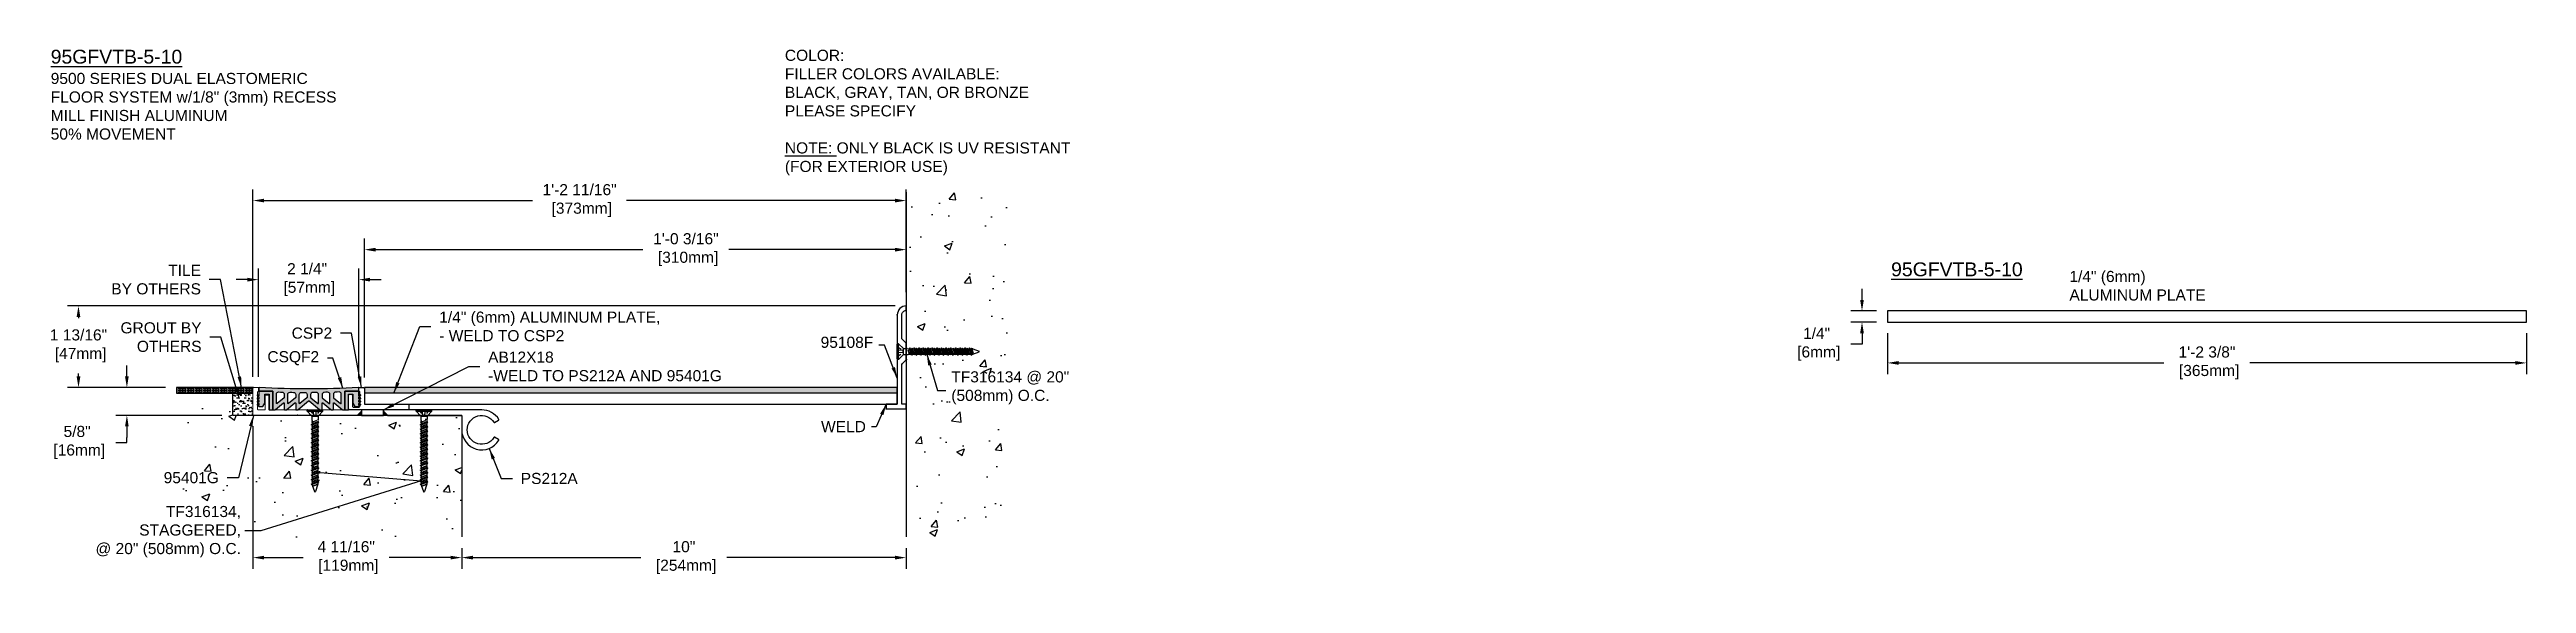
# Model space of a CAD drawing. Header units: inches. Extents: x -5.3 to 50.4, y -2.4 to 9.6.
import ezdxf
from ezdxf import colors
from ezdxf.entities.mleader import LeaderData, LeaderLine
from ezdxf.math import Vec2, Vec3

# ---------------------------------------------------------------- set-up
doc = ezdxf.new("R2010")
doc.units = ezdxf.units.IN
doc.header["$MEASUREMENT"] = 0
doc.linetypes.add('DASHED', pattern=[0.75, 0.5, -0.25])
for name, color, linetype in [('anchors', 4, 'Continuous'), ('conditions', 1, 'Continuous'), ('dimensions', 3, 'Continuous'), ('FILLER', 2, 'Continuous'), ('METALS', 7, 'Continuous'), ('Text', 2, 'Continuous')]:
    doc.layers.add(name, color=color, linetype=linetype)
doc.styles.add('ARIAL', font='arial.ttf')
doc.dimstyles.new('Arial', dxfattribs={"dimtxt": 0.25, "dimasz": 0.25, "dimexe": 0.25, "dimexo": 0.25, "dimgap": 0.25, "dimtad": 0, "dimtih": 1, "dimtoh": 1, "dimdec": 4, "dimzin": 0, "dimdsep": 46, "dimlunit": 4, "dimtxsty": 'ARIAL', "dimcen": 0.09, "dimadec": 0, "dimazin": 0, "dimtfac": 1, "dimtdec": 4, "dimtofl": 0, "dimtmove": 0, "dimatfit": 3, "dimfxl": 0, "dimfrac": 2, "dimtolj": 1, "dimtzin": 0, "dimarcsym": 0})

# ---------------------------------------------------------------- blocks, each defined once
blk = doc.blocks.new('*D0')
at = {"layer": 'DEFPOINTS', "color": 0}
for p in [(13.995, 5.132), (13.995, 3.928), (1.806, 2.008)]:
    blk.add_point(p, dxfattribs=at)
at = {"layer": 'dimensions', "color": 0, "lineweight": -2}
for p, q in [((1.806, 2.258), (1.806, 5.382)), ((2.056, 5.132), (8.073, 5.132)), ((13.745, 5.132), (10.006, 5.132)), ((13.995, 4.178), (13.995, 5.382))]:
    blk.add_line(p, q, dxfattribs=at)
at = {"layer": 'dimensions', "color": 0}
for points in [[(2.056, 5.173), (2.056, 5.09), (1.806, 5.132)], [(13.745, 5.173), (13.745, 5.09), (13.995, 5.132)]]:
    blk.add_solid(points, dxfattribs=at)
at = {"layer": 'dimensions', "color": 0, "insert": (9.039, 5.132), "char_height": 0.25, "attachment_point": 5, "style": 'ARIAL'}
blk.add_mtext('\\A1;1\'-0 3/16"\\P [310mm]', dxfattribs=at)
blk = doc.blocks.new('*D1')
at = {"layer": 'DEFPOINTS', "color": 0}
for p in [(13.995, 6.236), (13.995, 3.928), (-0.701, 2.018)]:
    blk.add_point(p, dxfattribs=at)
at = {"layer": 'dimensions', "color": 0, "lineweight": -2}
for p, q in [((-0.701, 2.268), (-0.701, 6.486)), ((-0.451, 6.236), (5.591, 6.236)), ((13.745, 6.236), (7.703, 6.236)), ((13.995, 4.178), (13.995, 6.486))]:
    blk.add_line(p, q, dxfattribs=at)
at = {"layer": 'dimensions', "color": 0}
for points in [[(-0.451, 6.278), (-0.451, 6.195), (-0.701, 6.236)], [(13.745, 6.278), (13.745, 6.195), (13.995, 6.236)]]:
    blk.add_solid(points, dxfattribs=at)
at = {"layer": 'dimensions', "color": 0, "insert": (6.647, 6.236), "char_height": 0.25, "attachment_point": 5, "style": 'ARIAL'}
blk.add_mtext('\\A1;1\'-2 11/16"\\P [373mm]', dxfattribs=at)
blk = doc.blocks.new('*D2')
at = {"layer": 'DEFPOINTS', "color": 0}
for p in [(-0.701, 1.413), (3.995, -1.331), (3.995, -1.797)]:
    blk.add_point(p, dxfattribs=at)
at = {"layer": 'dimensions', "color": 0, "lineweight": -2}
for p, q in [((-0.701, 1.163), (-0.701, -2.047)), ((3.995, -1.581), (3.995, -2.047)), ((-0.451, -1.797), (0.43, -1.797)), ((3.745, -1.797), (2.363, -1.797))]:
    blk.add_line(p, q, dxfattribs=at)
at = {"layer": 'dimensions', "color": 0}
for points in [[(-0.451, -1.755), (-0.451, -1.839), (-0.701, -1.797)], [(3.745, -1.755), (3.745, -1.839), (3.995, -1.797)]]:
    blk.add_solid(points, dxfattribs=at)
at = {"layer": 'dimensions', "color": 0, "insert": (1.397, -1.797), "char_height": 0.25, "attachment_point": 5, "style": 'ARIAL'}
blk.add_mtext('\\A1;4 11/16"\\P [119mm]', dxfattribs=at)
blk = doc.blocks.new('*D3')
at = {"layer": 'DEFPOINTS', "color": 0}
for p in [(3.995, -1.331), (13.993, -1.331), (13.993, -1.797)]:
    blk.add_point(p, dxfattribs=at)
at = {"layer": 'dimensions', "color": 0, "lineweight": -2}
for p, q in [((3.995, -1.581), (3.995, -2.047)), ((13.993, -1.581), (13.993, -2.047)), ((4.245, -1.797), (8.027, -1.797)), ((13.743, -1.797), (9.96, -1.797))]:
    blk.add_line(p, q, dxfattribs=at)
at = {"layer": 'dimensions', "color": 0}
for points in [[(4.245, -1.755), (4.245, -1.839), (3.995, -1.797)], [(13.743, -1.755), (13.743, -1.839), (13.993, -1.797)]]:
    blk.add_solid(points, dxfattribs=at)
at = {"layer": 'dimensions', "color": 0, "insert": (8.994, -1.797), "char_height": 0.25, "attachment_point": 5, "style": 'ARIAL'}
blk.add_mtext('\\A1;10"\\P [254mm]', dxfattribs=at)
blk = doc.blocks.new('*D4')
at = {"layer": 'DEFPOINTS', "color": 0}
for p in [(1.681, 4.457), (-0.576, 2.018), (1.681, 2.018)]:
    blk.add_point(p, dxfattribs=at)
at = {"layer": 'dimensions', "color": 0, "lineweight": -2}
for p, q in [((-0.576, 2.268), (-0.576, 4.707)), ((1.681, 2.268), (1.681, 4.707)), ((-0.826, 4.457), (-1.076, 4.457)), ((1.931, 4.457), (2.181, 4.457))]:
    blk.add_line(p, q, dxfattribs=at)
at = {"layer": 'dimensions', "color": 0}
for points in [[(-0.826, 4.499), (-0.826, 4.415), (-0.576, 4.457)], [(1.931, 4.499), (1.931, 4.415), (1.681, 4.457)]]:
    blk.add_solid(points, dxfattribs=at)
at = {"layer": 'dimensions', "color": 0, "insert": (0.517, 4.457), "char_height": 0.25, "attachment_point": 5, "style": 'ARIAL'}
blk.add_mtext('\\A1;2 1/4"\\P [57mm]', dxfattribs=at)
blk = doc.blocks.new('csp2')
blk.add_lwpolyline([(0, 0.33, -0.414214), (0.02, 0.35), (0.066, 0.35, -0.414214), (0.086, 0.33), (0.086, 0.08, 0.414214), (0.106, 0.06), (0.23, 0.06, 0.414214), (0.25, 0.08), (0.25, 0.405, 0.414214), (0.24, 0.415, -0.414214), (0.23, 0.425), (0.23, 0.49, -0.414214), (0.24, 0.5), (0.335, 0.5, -0.414214), (0.355, 0.48), (0.355, 0.135, 0.414214), (0.365, 0.125), (1.355, 0.125), (1.355, 0), (0.335, 0), (0.02, 0, -0.414214), (0, 0.02)], format="xyb", close=True)
blk = doc.blocks.new('A$C63CB1885')
for p, q in [((-0.176, 0), (-0.175, 0.018)), ((-0.176, 0), (0.176, 0)), ((-0.176, 0), (-0.07, -0.113)), ((-0.163, 0.029), (0.163, 0.029)), ((0.07, -0.113), (0.176, 0)), ((0.176, 0), (0.175, 0.018)), ((-0.086, -0.302), (0.086, -0.251)), ((-0.086, -0.302), (-0.062, -0.289)), ((-0.086, -0.302), (-0.062, -0.315)), ((-0.086, -0.403), (0.086, -0.353)), ((-0.086, -0.403), (-0.062, -0.391)), ((-0.086, -0.403), (-0.062, -0.416)), ((-0.086, -0.505), (0.086, -0.454)), ((-0.086, -0.505), (-0.062, -0.492)), ((-0.086, -0.505), (-0.062, -0.518)), ((-0.086, -0.607), (0.086, -0.556)), ((-0.074, -0.251), (0.032, -0.215)), ((-0.074, -0.251), (-0.062, -0.245)), ((-0.074, -0.251), (-0.062, -0.257)), ((-0.074, -0.353), (0.074, -0.302)), ((-0.074, -0.353), (-0.062, -0.346)), ((-0.074, -0.353), (-0.062, -0.359)), ((-0.074, -0.454), (0.074, -0.403)), ((-0.074, -0.454), (-0.062, -0.448)), ((-0.074, -0.454), (-0.062, -0.46)), ((-0.074, -0.556), (0.074, -0.505)), ((-0.074, -0.556), (-0.062, -0.55)), ((-0.074, -0.556), (-0.062, -0.562)), ((-0.07, -0.113), (0.07, -0.113)), ((-0.07, -0.113), (-0.07, -0.18)), ((-0.069, -0.189), (-0.063, -0.215)), ((-0.062, -0.245), (0.032, -0.215)), ((0.032, -0.215), (-0.062, -0.257)), ((-0.062, -0.225), (-0.062, -0.245)), ((0.062, -0.238), (-0.062, -0.289)), ((-0.062, -0.257), (-0.062, -0.289)), ((0.062, -0.264), (-0.062, -0.315)), ((-0.062, -0.346), (0.062, -0.296)), ((0.062, -0.308), (-0.062, -0.359)), ((-0.062, -0.315), (-0.062, -0.346)), ((0.062, -0.34), (-0.062, -0.391)), ((-0.062, -0.359), (-0.062, -0.391)), ((0.062, -0.366), (-0.062, -0.416)), ((-0.062, -0.448), (0.062, -0.397)), ((0.062, -0.41), (-0.062, -0.46)), ((-0.062, -0.416), (-0.062, -0.448)), ((0.062, -0.441), (-0.062, -0.492)), ((-0.062, -0.46), (-0.062, -0.492)), ((0.062, -0.467), (-0.062, -0.518)), ((-0.062, -0.55), (0.062, -0.499)), ((0.062, -0.511), (-0.062, -0.562)), ((-0.062, -0.518), (-0.062, -0.55)), ((0.062, -0.543), (-0.062, -0.594)), ((0.062, -0.225), (0.062, -0.238)), ((0.086, -0.251), (0.062, -0.238)), ((0.086, -0.251), (0.062, -0.264)), ((0.062, -0.264), (0.062, -0.296)), ((0.074, -0.302), (0.062, -0.296)), ((0.074, -0.302), (0.062, -0.308)), ((0.062, -0.308), (0.062, -0.34)), ((0.086, -0.353), (0.062, -0.34)), ((0.086, -0.353), (0.062, -0.366)), ((0.062, -0.366), (0.062, -0.397)), ((0.074, -0.403), (0.062, -0.397)), ((0.074, -0.403), (0.062, -0.41)), ((0.062, -0.41), (0.062, -0.441)), ((0.086, -0.454), (0.062, -0.441)), ((0.086, -0.454), (0.062, -0.467)), ((0.062, -0.467), (0.062, -0.499)), ((0.074, -0.505), (0.062, -0.499)), ((0.074, -0.505), (0.062, -0.511)), ((0.062, -0.511), (0.062, -0.543)), ((0.086, -0.556), (0.062, -0.543)), ((0.086, -0.556), (0.062, -0.569)), ((0.069, -0.189), (0.063, -0.215)), ((0.07, -0.113), (0.07, -0.18)), ((-0.086, -0.607), (-0.062, -0.594)), ((-0.086, -0.607), (-0.062, -0.619)), ((-0.086, -0.708), (0.086, -0.657)), ((-0.086, -0.708), (-0.062, -0.695)), ((-0.086, -0.708), (-0.062, -0.721)), ((-0.086, -0.81), (0.086, -0.759)), ((-0.086, -0.81), (-0.062, -0.797)), ((-0.086, -0.81), (-0.062, -0.823)), ((-0.086, -0.911), (0.086, -0.86)), ((-0.086, -0.911), (-0.062, -0.898)), ((-0.086, -0.911), (-0.062, -0.924)), ((-0.086, -1.013), (0.086, -0.962)), ((-0.086, -1.013), (-0.062, -1)), ((-0.086, -1.013), (-0.062, -1.026)), ((-0.086, -1.114), (0.086, -1.064)), ((-0.086, -1.114), (-0.062, -1.101)), ((-0.086, -1.114), (-0.062, -1.127)), ((-0.074, -0.657), (0.074, -0.607)), ((-0.074, -0.657), (-0.062, -0.651)), ((-0.074, -0.657), (-0.062, -0.664)), ((-0.074, -0.759), (0.074, -0.708)), ((-0.074, -0.759), (-0.062, -0.753)), ((-0.074, -0.759), (-0.062, -0.765)), ((-0.074, -0.86), (0.074, -0.81)), ((-0.074, -0.86), (-0.062, -0.854)), ((-0.074, -0.86), (-0.062, -0.867)), ((-0.074, -0.962), (0.074, -0.911)), ((-0.074, -0.962), (-0.062, -0.956)), ((-0.074, -0.962), (-0.062, -0.968)), ((-0.074, -1.064), (0.074, -1.013)), ((-0.074, -1.064), (-0.062, -1.057)), ((-0.074, -1.064), (-0.062, -1.07)), ((-0.062, -0.562), (-0.062, -0.594)), ((0.062, -0.569), (-0.062, -0.619)), ((-0.062, -0.651), (0.062, -0.6)), ((0.062, -0.613), (-0.062, -0.664)), ((-0.062, -0.619), (-0.062, -0.651)), ((0.062, -0.644), (-0.062, -0.695)), ((-0.062, -0.664), (-0.062, -0.695)), ((0.062, -0.67), (-0.062, -0.721)), ((-0.062, -0.753), (0.062, -0.702)), ((0.062, -0.714), (-0.062, -0.765)), ((-0.062, -0.721), (-0.062, -0.753)), ((0.062, -0.746), (-0.062, -0.797)), ((-0.062, -0.765), (-0.062, -0.797)), ((0.062, -0.772), (-0.062, -0.823)), ((-0.062, -0.854), (0.062, -0.804)), ((0.062, -0.816), (-0.062, -0.867)), ((-0.062, -0.823), (-0.062, -0.854)), ((0.062, -0.848), (-0.062, -0.898)), ((-0.062, -0.867), (-0.062, -0.898)), ((0.062, -0.873), (-0.062, -0.924)), ((-0.062, -0.956), (0.062, -0.905)), ((0.062, -0.917), (-0.062, -0.968)), ((-0.062, -0.924), (-0.062, -0.956)), ((0.062, -0.949), (-0.062, -1)), ((-0.062, -0.968), (-0.062, -1)), ((0.062, -0.975), (-0.062, -1.026)), ((-0.062, -1.057), (0.062, -1.007)), ((0.062, -1.019), (-0.062, -1.07)), ((-0.062, -1.026), (-0.062, -1.057)), ((0.062, -1.051), (-0.062, -1.101)), ((-0.062, -1.07), (-0.062, -1.101)), ((0.062, -1.077), (-0.062, -1.127)), ((0.062, -0.569), (0.062, -0.6)), ((0.074, -0.607), (0.062, -0.6)), ((0.074, -0.607), (0.062, -0.613)), ((0.062, -0.613), (0.062, -0.644)), ((0.086, -0.657), (0.062, -0.644)), ((0.086, -0.657), (0.062, -0.67)), ((0.062, -0.67), (0.062, -0.702)), ((0.074, -0.708), (0.062, -0.702)), ((0.074, -0.708), (0.062, -0.714)), ((0.062, -0.714), (0.062, -0.746)), ((0.086, -0.759), (0.062, -0.746)), ((0.086, -0.759), (0.062, -0.772)), ((0.062, -0.772), (0.062, -0.804)), ((0.074, -0.81), (0.062, -0.804)), ((0.074, -0.81), (0.062, -0.816)), ((0.062, -0.816), (0.062, -0.848)), ((0.086, -0.86), (0.062, -0.848)), ((0.086, -0.86), (0.062, -0.873)), ((0.062, -0.873), (0.062, -0.905)), ((0.074, -0.911), (0.062, -0.905)), ((0.074, -0.911), (0.062, -0.917)), ((0.062, -0.917), (0.062, -0.949)), ((0.086, -0.962), (0.062, -0.949)), ((0.086, -0.962), (0.062, -0.975)), ((0.062, -0.975), (0.062, -1.007)), ((0.074, -1.013), (0.062, -1.007)), ((0.074, -1.013), (0.062, -1.019)), ((0.062, -1.019), (0.062, -1.051)), ((0.086, -1.064), (0.062, -1.051)), ((0.086, -1.064), (0.062, -1.077)), ((0.062, -1.077), (0.062, -1.115)), ((-0.086, -1.222), (0.086, -1.171)), ((-0.086, -1.222), (-0.062, -1.209)), ((-0.086, -1.222), (-0.062, -1.235)), ((-0.086, -1.332), (0.086, -1.282)), ((-0.086, -1.332), (-0.062, -1.319)), ((-0.086, -1.332), (-0.062, -1.345)), ((-0.086, -1.438), (0.086, -1.387)), ((-0.086, -1.438), (-0.062, -1.425)), ((-0.086, -1.438), (-0.062, -1.451)), ((-0.086, -1.54), (0.086, -1.489)), ((-0.086, -1.54), (-0.062, -1.527)), ((-0.086, -1.54), (-0.062, -1.553)), ((-0.086, -1.643), (0.086, -1.592)), ((-0.086, -1.643), (-0.062, -1.63)), ((-0.086, -1.643), (-0.062, -1.655)), ((-0.074, -1.171), (0.074, -1.121)), ((-0.074, -1.171), (-0.062, -1.165)), ((-0.074, -1.171), (-0.062, -1.178)), ((-0.074, -1.282), (0.074, -1.231)), ((-0.074, -1.282), (-0.062, -1.275)), ((-0.074, -1.282), (-0.062, -1.288)), ((-0.074, -1.387), (0.074, -1.336)), ((-0.074, -1.387), (-0.062, -1.381)), ((-0.074, -1.387), (-0.062, -1.393)), ((-0.074, -1.489), (0.074, -1.439)), ((-0.074, -1.489), (-0.062, -1.483)), ((-0.074, -1.489), (-0.062, -1.496)), ((-0.074, -1.592), (0.074, -1.541)), ((-0.074, -1.592), (-0.062, -1.586)), ((-0.074, -1.592), (-0.062, -1.598)), ((-0.062, -1.165), (0.062, -1.115)), ((0.062, -1.127), (-0.062, -1.178)), ((-0.062, -1.127), (-0.062, -1.165)), ((0.062, -1.159), (-0.062, -1.209)), ((-0.062, -1.178), (-0.062, -1.209)), ((0.062, -1.184), (-0.062, -1.235)), ((-0.062, -1.275), (0.062, -1.225)), ((-0.062, -1.235), (-0.062, -1.275)), ((0.062, -1.237), (-0.062, -1.288)), ((0.062, -1.269), (-0.062, -1.319)), ((-0.062, -1.288), (-0.062, -1.319)), ((0.062, -1.295), (-0.062, -1.345)), ((-0.062, -1.381), (0.062, -1.33)), ((0.062, -1.343), (-0.062, -1.393)), ((-0.062, -1.345), (-0.062, -1.381)), ((0.062, -1.374), (-0.062, -1.425)), ((-0.062, -1.393), (-0.062, -1.425)), ((0.062, -1.4), (-0.062, -1.451)), ((-0.062, -1.483), (0.062, -1.433)), ((0.062, -1.445), (-0.062, -1.496)), ((-0.062, -1.451), (-0.062, -1.483)), ((0.062, -1.477), (-0.062, -1.527)), ((-0.062, -1.496), (-0.062, -1.527)), ((0.062, -1.502), (-0.062, -1.553)), ((-0.062, -1.586), (0.062, -1.535)), ((0.062, -1.547), (-0.062, -1.598)), ((-0.062, -1.553), (-0.062, -1.586)), ((0.062, -1.579), (-0.062, -1.63)), ((-0.062, -1.598), (-0.062, -1.63)), ((0.062, -1.605), (-0.062, -1.655)), ((-0.06, -1.668), (-0.01, -1.81)), ((-0.034, -1.679), (0.062, -1.636)), ((-0.034, -1.679), (0.074, -1.643)), ((0.062, -1.649), (-0.034, -1.679)), ((0.06, -1.668), (0.01, -1.81)), ((0.074, -1.121), (0.062, -1.115)), ((0.074, -1.121), (0.062, -1.127)), ((0.062, -1.127), (0.062, -1.159)), ((0.086, -1.171), (0.062, -1.159)), ((0.086, -1.171), (0.062, -1.184)), ((0.062, -1.184), (0.062, -1.225)), ((0.074, -1.231), (0.062, -1.225)), ((0.074, -1.231), (0.062, -1.237)), ((0.062, -1.237), (0.062, -1.269)), ((0.086, -1.282), (0.062, -1.269)), ((0.086, -1.282), (0.062, -1.295)), ((0.062, -1.295), (0.062, -1.33)), ((0.074, -1.336), (0.062, -1.33)), ((0.074, -1.336), (0.062, -1.343)), ((0.062, -1.343), (0.062, -1.374)), ((0.086, -1.387), (0.062, -1.374)), ((0.086, -1.387), (0.062, -1.4)), ((0.062, -1.4), (0.062, -1.433)), ((0.074, -1.439), (0.062, -1.433)), ((0.074, -1.439), (0.062, -1.445)), ((0.062, -1.445), (0.062, -1.477)), ((0.086, -1.489), (0.062, -1.477)), ((0.086, -1.489), (0.062, -1.502)), ((0.062, -1.502), (0.062, -1.535)), ((0.074, -1.541), (0.062, -1.535)), ((0.074, -1.541), (0.062, -1.547)), ((0.062, -1.547), (0.062, -1.579)), ((0.086, -1.592), (0.062, -1.579)), ((0.086, -1.592), (0.062, -1.605)), ((0.062, -1.605), (0.062, -1.652)), ((0.074, -1.643), (0.062, -1.636)), ((0.074, -1.643), (0.062, -1.649))]:
    blk.add_line(p, q)
at = {"linetype": 'DASHED', "ltscale": 0.025}
for p, q in [((-0.113, 0.029), (-0.024, -0.106)), ((-0.024, -0.106), (-0.031, 0.028)), ((0.024, -0.106), (0.031, 0.029)), ((0.112, 0.029), (0.024, -0.106)), ((-0.024, -0.106), (0.024, -0.106))]:
    blk.add_line(p, q, dxfattribs=at)
for centre, radius, start, end in [((-0.163, 0.017), 0.0112, 90, 175), ((0.163, 0.017), 0.0112, 5, 90), ((-0.023, -0.18), 0.0465, 180, 191.9357), ((-0.109, -0.225), 0.0465, 0, 11.9357), ((0.109, -0.225), 0.0465, 168.0643, 180), ((0.023, -0.18), 0.0465, 348.0643, 0), ((-0.016, -1.652), 0.0465, 183.9476, 199.3058), ((0.016, -1.652), 0.0465, 340.6942, 0), ((0, -1.806), 0.0106, 204.1001, 335.8999)]:
    blk.add_arc(centre, radius, start, end)
blk = doc.blocks.new('TF316134')
blk.add_blockref('A$C63CB1885', (0, -0.0285))
blk = doc.blocks.new('*D8')
at = {"layer": 'DEFPOINTS', "color": 0}
for p in [(36.071, 3.502), (50.446, 3.502), (50.446, 2.584)]:
    blk.add_point(p, dxfattribs=at)
at = {"layer": 'dimensions', "color": 0, "lineweight": -2}
for p, q in [((36.071, 3.252), (36.071, 2.334)), ((50.446, 3.252), (50.446, 2.334)), ((36.321, 2.584), (42.292, 2.584)), ((50.196, 2.584), (44.225, 2.584))]:
    blk.add_line(p, q, dxfattribs=at)
at = {"layer": 'dimensions', "color": 0}
for points in [[(36.321, 2.625), (36.321, 2.542), (36.071, 2.584)], [(50.196, 2.625), (50.196, 2.542), (50.446, 2.584)]]:
    blk.add_solid(points, dxfattribs=at)
at = {"layer": 'dimensions', "color": 0, "insert": (43.259, 2.584), "char_height": 0.25, "attachment_point": 5, "style": 'ARIAL'}
blk.add_mtext('\\A1;1\'-2 3/8"\\P [365mm]', dxfattribs=at)
blk = doc.blocks.new('*D9')
at = {"layer": 'DEFPOINTS', "color": 0}
for p in [(35.498, 3.502), (36.071, 3.752), (36.071, 3.502)]:
    blk.add_point(p, dxfattribs=at)
at = {"layer": 'dimensions', "color": 0, "lineweight": -2}
for p, q in [((35.498, 4.002), (35.498, 4.252)), ((35.821, 3.752), (35.248, 3.752)), ((35.821, 3.502), (35.248, 3.502)), ((35.498, 3.002), (35.248, 3.002)), ((35.498, 3.252), (35.498, 3.002))]:
    blk.add_line(p, q, dxfattribs=at)
at = {"layer": 'dimensions', "color": 0}
for points in [[(35.456, 4.002), (35.54, 4.002), (35.498, 3.752)], [(35.456, 3.252), (35.54, 3.252), (35.498, 3.502)]]:
    blk.add_solid(points, dxfattribs=at)
at = {"layer": 'dimensions', "color": 0, "insert": (34.476, 3.002), "char_height": 0.25, "attachment_point": 5, "style": 'ARIAL'}
blk.add_mtext('\\A1;1/4"\\P [6mm]', dxfattribs=at)
blk = doc.blocks.new('*D10')
at = {"layer": 'DEFPOINTS', "color": 0}
for p in [(-3.538, 2.028), (-2.423, 2.028), (-1.154, 1.403)]:
    blk.add_point(p, dxfattribs=at)
at = {"layer": 'dimensions', "color": 0, "lineweight": -2}
for p, q in [((-3.538, 2.278), (-3.538, 2.528)), ((-2.673, 2.028), (-3.788, 2.028)), ((-1.404, 1.403), (-3.788, 1.403)), ((-3.538, 1.153), (-3.538, 0.903)), ((-3.788, 0.796), (-3.538, 0.796)), ((-3.538, 0.796), (-3.538, 0.903))]:
    blk.add_line(p, q, dxfattribs=at)
at = {"layer": 'dimensions', "color": 0}
for points in [[(-3.58, 2.278), (-3.497, 2.278), (-3.538, 2.028)], [(-3.58, 1.153), (-3.497, 1.153), (-3.538, 1.403)]]:
    blk.add_solid(points, dxfattribs=at)
at = {"layer": 'dimensions', "color": 0, "insert": (-4.658, 0.796), "char_height": 0.25, "attachment_point": 5, "style": 'ARIAL'}
blk.add_mtext('\\A1;5/8"\\P [16mm]', dxfattribs=at)
blk = doc.blocks.new('PS212A')
at = {"linetype": 'Continuous', "flags": 128}
blk.add_lwpolyline([(0.451, 0.125), (-1.747, 0.125, 0.414214), (-1.757, 0.115), (-1.757, 0.095, 0.198912), (-1.754, 0.087), (-1.67, 0.003, 0.198912), (-1.663, 0), (-0.009, 0, -0.414214), (0.001, -0.01), (0.001, -0.325, 0.758338), (0.836, -0.559, 0.420887), (0.832, -0.545), (0.741, -0.492, 0.405496), (0.727, -0.496, -3.520953), (0.727, -0.154, 0.405496), (0.741, -0.157), (0.832, -0.105, 0.420887), (0.836, -0.091, 0.261868)], format="xyb", close=True, dxfattribs=at)
blk = doc.blocks.new('95401G')
at = {"color": 7, "linetype": 'Continuous', "lineweight": 15}
blk.add_lwpolyline([(2.438, 0.115, 0.414214), (2.428, 0.125), (0.365, 0.125, -0.414214), (0.355, 0.135), (0.355, 0.445, 0.414214), (0.345, 0.455), (0.285, 0.455, 0.414214), (0.275, 0.445), (0.275, 0.135, -0.414214), (0.265, 0.125), (0.115, 0.125, -0.414214), (0.105, 0.135), (0.105, 0.53, -0.414214), (0.115, 0.54, 0.414214), (0.125, 0.55), (0.125, 0.615, 0.414214), (0.115, 0.625), (0.01, 0.625, 0.414214), (0, 0.615), (0, 0.01, 0.414214), (0.01, 0), (0.981, 0, 0.198912), (0.988, 0.003), (0.993, 0.008, -0.414214), (1.007, 0.008), (1.012, 0.003, 0.198912), (1.019, 0), (2.344, 0, 0.198912), (2.351, 0.003), (2.435, 0.087, 0.198912), (2.438, 0.094)], format="xyb", close=True, dxfattribs=at)
blk = doc.blocks.new('95108F')
blk.add_lwpolyline([(0.063, 0.063), (0.963, 0.063), (1.063, -0.037), (1.438, -0.037), (1.538, 0.063), (2.077, 0.063, -0.414214), (2.176, -0.036), (2.176, -0.037), (2.276, -0.037), (2.276, -0.036, 0.414214), (2.077, 0.163), (1.261, 0.163), (1.251, 0.153), (1.241, 0.163), (0.063, 0.163), (0.063, 0.413), (-0.037, 0.413), (-0.037, -0.037), (0.063, -0.037)], format="xyb", close=True)
for p in [(-0.037, 0.413), (0.963, 0.063), (2.077, 0.163), (2.199, 0.122), (0.063, -0.037), (1.438, -0.037), (2.276, -0.037)]:
    blk.add_point(p)
blk = doc.blocks.new('*D19')
at = {"layer": 'DEFPOINTS', "color": 0}
for p in [(13.994, 3.865), (-4.627, 2.028), (-2.423, 2.028)]:
    blk.add_point(p, dxfattribs=at)
at = {"layer": 'dimensions', "color": 0, "lineweight": -2}
for p, q in [((13.744, 3.865), (-4.877, 3.865)), ((-4.627, 3.615), (-4.627, 3.588)), ((-4.627, 2.278), (-4.627, 2.348)), ((-2.673, 2.028), (-4.877, 2.028))]:
    blk.add_line(p, q, dxfattribs=at)
at = {"layer": 'dimensions', "color": 0}
for points in [[(-4.669, 3.615), (-4.585, 3.615), (-4.627, 3.865)], [(-4.669, 2.278), (-4.585, 2.278), (-4.627, 2.028)]]:
    blk.add_solid(points, dxfattribs=at)
at = {"layer": 'dimensions', "color": 0, "insert": (-4.627, 2.968), "char_height": 0.25, "attachment_point": 5, "style": 'ARIAL'}
blk.add_mtext('\\A1;1 13/16"\\P [47mm]', dxfattribs=at)
blk = doc.blocks.new('CSQF2')
h = blk.add_hatch(color=256)
h.paths.add_polyline_path([(4.559, 1.888, 0.430422), (4.548, 1.898, -0.027516), (2.319, 1.898, 0.430422), (2.309, 1.888), (2.309, 1.819), (2.624, 1.819), (2.624, 1.399), (2.676, 1.399, 0.176327), (2.682, 1.401), (2.864, 1.554, -0.63707), (2.88, 1.546), (2.88, 1.409, 0.414214), (2.89, 1.399), (2.932, 1.399, 0.176327), (2.939, 1.401), (3.121, 1.554, -0.63707), (3.137, 1.546), (3.137, 1.409, 0.414214), (3.147, 1.399), (3.189, 1.399, 0.176327), (3.195, 1.401), (3.427, 1.596, -0.36397), (3.44, 1.596), (3.672, 1.401, 0.176327), (3.679, 1.399), (3.721, 1.399, 0.414214), (3.731, 1.409), (3.731, 1.546, -0.63707), (3.747, 1.554), (3.929, 1.401, 0.176327), (3.935, 1.399), (3.977, 1.399, 0.414214), (3.987, 1.409), (3.987, 1.546, -0.63707), (4.004, 1.554), (4.186, 1.401, 0.176327), (4.192, 1.399), (4.244, 1.399), (4.244, 1.819), (4.559, 1.819)])
h.paths.add_polyline_path([(3.267, 1.788, 0.000939), (3.344, 1.788, -0.412919), (3.394, 1.738), (3.394, 1.676, -0.221695), (3.39, 1.669), (3.234, 1.537, -0.63707), (3.217, 1.545), (3.217, 1.738, -0.416611)], flags=16)
h.paths.add_polyline_path([(3.137, 1.74), (3.137, 1.676, -0.221695), (3.134, 1.669), (2.977, 1.537, -0.63707), (2.96, 1.545), (2.96, 1.742, -0.420307), (3.012, 1.792, 0.000939), (3.088, 1.79, -0.409242)], flags=16)
h.paths.add_polyline_path([(3.524, 1.788, 0.000939), (3.6, 1.788, -0.416611), (3.651, 1.738), (3.651, 1.545, -0.63707), (3.634, 1.537), (3.478, 1.669, -0.221695), (3.474, 1.676), (3.474, 1.738, -0.412919)], flags=16)
h.paths.add_polyline_path([(2.88, 1.746), (2.88, 1.676, -0.221695), (2.877, 1.669), (2.72, 1.537, -0.63707), (2.704, 1.545), (2.704, 1.749, -0.424014), (2.756, 1.799, 0.000939), (2.832, 1.796, -0.405574)], flags=16)
h.paths.add_polyline_path([(3.78, 1.79, 0.000939), (3.856, 1.792, -0.420307), (3.907, 1.742), (3.907, 1.545, -0.63707), (3.891, 1.537), (3.734, 1.669, -0.221695), (3.731, 1.676), (3.731, 1.74, -0.409242)], flags=16)
h.paths.add_polyline_path([(4.036, 1.796, 0.000939), (4.112, 1.799, -0.424014), (4.164, 1.749), (4.164, 1.545, -0.63707), (4.147, 1.537), (3.991, 1.669, -0.221695), (3.987, 1.676), (3.987, 1.746, -0.405574)], flags=16)
h.paths.add_polyline_path([(2.624, 1.819), (2.309, 1.819), (2.309, 1.707), (2.285, 1.731, 0.414214), (2.271, 1.731, 0.414214), (2.271, 1.717), (2.309, 1.679), (2.309, 1.637), (2.285, 1.661, 0.414214), (2.271, 1.661, 0.414214), (2.271, 1.647), (2.309, 1.609), (2.309, 1.567), (2.285, 1.591, 0.414214), (2.271, 1.591, 0.414214), (2.271, 1.577), (2.309, 1.539), (2.309, 1.497), (2.285, 1.521, 0.414214), (2.271, 1.521, 0.414214), (2.271, 1.507), (2.306, 1.472, 0.198912), (2.313, 1.469), (2.399, 1.469), (2.444, 1.547), (2.444, 1.749), (2.544, 1.749), (2.544, 1.399), (2.624, 1.399)])
h.paths.add_polyline_path([(4.324, 1.749), (4.424, 1.749), (4.424, 1.547), (4.469, 1.469), (4.555, 1.469, 0.198912), (4.562, 1.472), (4.597, 1.507, 0.414214), (4.597, 1.521, 0.414214), (4.583, 1.521), (4.559, 1.497), (4.559, 1.539), (4.597, 1.577, 0.414214), (4.597, 1.591, 0.414214), (4.583, 1.591), (4.559, 1.567), (4.559, 1.609), (4.597, 1.647, 0.414214), (4.597, 1.661, 0.414214), (4.583, 1.661), (4.559, 1.637), (4.559, 1.679), (4.597, 1.717, 0.414214), (4.597, 1.731, 0.414214), (4.583, 1.731), (4.559, 1.707), (4.559, 1.819), (4.244, 1.819), (4.244, 1.399), (4.324, 1.399)])
for p, q in [((2.309, 1.819), (2.624, 1.819)), ((2.624, 1.819), (2.309, 1.819)), ((2.624, 1.819), (2.624, 1.399)), ((2.624, 1.399), (2.624, 1.819)), ((4.244, 1.819), (4.244, 1.399)), ((4.559, 1.819), (4.244, 1.819)), ((4.244, 1.819), (4.559, 1.819)), ((4.244, 1.399), (4.244, 1.819))]:
    blk.add_line(p, q)
for points in [[(2.89, 1.399), (2.932, 1.399, 0.176327), (2.939, 1.401), (3.121, 1.554, -0.63707), (3.137, 1.546), (3.137, 1.409, 0.414214), (3.147, 1.399), (3.189, 1.399, 0.176327), (3.195, 1.401), (3.427, 1.596, -0.36397), (3.44, 1.596), (3.672, 1.401, 0.176327), (3.679, 1.399), (3.721, 1.399, 0.414214), (3.731, 1.409), (3.731, 1.546, -0.63707), (3.747, 1.554), (3.929, 1.401, 0.176327), (3.935, 1.399), (3.977, 1.399, 0.414214), (3.987, 1.409), (3.987, 1.546, -0.63707), (4.004, 1.554), (4.186, 1.401, 0.176327), (4.192, 1.399), (4.244, 1.399), (4.324, 1.399), (4.324, 1.749), (4.424, 1.749), (4.424, 1.547), (4.469, 1.469), (4.555, 1.469, 0.198912), (4.562, 1.472), (4.597, 1.507, 0.414214), (4.597, 1.521, 0.414214), (4.583, 1.521), (4.559, 1.497), (4.559, 1.539), (4.597, 1.577, 0.414214), (4.597, 1.591, 0.414214), (4.583, 1.591), (4.559, 1.567), (4.559, 1.609), (4.597, 1.647, 0.414214), (4.597, 1.661, 0.414214), (4.583, 1.661), (4.559, 1.637), (4.559, 1.679), (4.597, 1.717, 0.414214), (4.597, 1.731, 0.414214), (4.583, 1.731), (4.559, 1.707), (4.559, 1.819), (4.559, 1.888, 0.430422), (4.548, 1.898, -0.027516), (2.319, 1.898, 0.430422), (2.309, 1.888), (2.309, 1.819), (2.309, 1.707), (2.285, 1.731, 0.414214), (2.271, 1.731, 0.414214), (2.271, 1.717), (2.309, 1.679), (2.309, 1.637), (2.285, 1.661, 0.414214), (2.271, 1.661, 0.414214), (2.271, 1.647), (2.309, 1.609), (2.309, 1.567), (2.285, 1.591, 0.414214), (2.271, 1.591, 0.414214), (2.271, 1.577), (2.309, 1.539), (2.309, 1.497), (2.285, 1.521, 0.414214), (2.271, 1.521, 0.414214), (2.271, 1.507), (2.306, 1.472, 0.198912), (2.313, 1.469), (2.399, 1.469), (2.444, 1.547), (2.444, 1.749), (2.544, 1.749), (2.544, 1.399), (2.624, 1.399), (2.676, 1.399, 0.176327), (2.682, 1.401), (2.864, 1.554, -0.63707), (2.88, 1.546), (2.88, 1.409, 0.414214)], [(2.88, 1.676, -0.221695), (2.877, 1.669), (2.72, 1.537, -0.63707), (2.704, 1.545), (2.704, 1.749, -0.424014), (2.756, 1.799, 0.000939), (2.832, 1.796, -0.405574), (2.88, 1.746)], [(3.137, 1.74), (3.137, 1.676, -0.221695), (3.134, 1.669), (2.977, 1.537, -0.63707), (2.96, 1.545), (2.96, 1.742, -0.420307), (3.012, 1.792, 0.000939), (3.088, 1.79, -0.409242)], [(3.394, 1.738), (3.394, 1.676, -0.221695), (3.39, 1.669), (3.234, 1.537, -0.63707), (3.217, 1.545), (3.217, 1.738, -0.416611), (3.267, 1.788, 0.000939), (3.344, 1.788, -0.412919)], [(3.474, 1.738), (3.474, 1.676, 0.221695), (3.478, 1.669), (3.634, 1.537, 0.63707), (3.651, 1.545), (3.651, 1.738, 0.416611), (3.6, 1.788, -0.000939), (3.524, 1.788, 0.412919)], [(3.78, 1.79, 0.409242), (3.731, 1.74), (3.731, 1.676, 0.221695), (3.734, 1.669), (3.891, 1.537, 0.63707), (3.907, 1.545), (3.907, 1.742, 0.420307), (3.856, 1.792, -0.000939)], [(3.987, 1.746), (3.987, 1.676, 0.221695), (3.991, 1.669), (4.147, 1.537, 0.63707), (4.164, 1.545), (4.164, 1.749, 0.424014), (4.112, 1.799, -0.000939), (4.036, 1.796, 0.405574)]]:
    blk.add_lwpolyline(points, format="xyb", close=True)

msp = doc.modelspace()

# ---------------------------------------------------------------- hatches: boundary and pattern name
at = {"layer": 'conditions'}
h = msp.add_hatch(dxfattribs=at)
h.set_pattern_fill('AR-CONC', color=256, scale=0.25, style=0)
h.set_pattern_definition([(50, (2.0008, 3e-05), (1.79315, -0.15688), [0.1875, -2.0625]), (355, (2.0008, 3e-05), (-0.34688, 1.88048), [0.15, -1.65]), (100.451, (2.1502, -0.013), (1.44627, 1.7236), [0.15935, -1.75286]), (46.184, (2.0008, 0.5), (2.6681, -0.4138), [0.28125, -3.09375]), (96.636, (2.2231, 0.4655), (2.33666, 2.4353), [0.23903, -2.6293]), (351.184, (2.0008, 0.5), (2.33665, 2.4353), [0.225, -2.475]), (21, (2.2508, 0.375), (1.49227, -1.00655), [0.1875, -2.0625]), (326, (2.2508, 0.375), (0.60829, 1.81288), [0.15, -1.65]), (71.451, (2.3752, 0.2911), (2.10056, 0.80633), [0.15935, -1.75286]), (37.5, (2.0008, 3e-05), (0.0304, 0.832235), [0, -1.63, 0, -1.675, 0, -1.65625]), (7.5, (2.0008, 3e-05), (0.657674, 0.98603), [0, -0.955, 0, -1.5925, 0, -0.63125]), (327.5, (1.4433, 3e-05), (1.334556, -0.056387), [0, -0.625, 0, -1.95, 0, -2.5875]), (317.5, (1.1933, 3e-05), (1.457965, 0.25026), [0, -0.8125, 0, -1.295, 0, -1.8375])])
h.paths.add_polyline_path([(16.30004, 6.42269), (13.99462, 6.42269), (13.99462, 2.97147), (14.00758, 2.97147), (14.0383, 2.96498, 0.05212645), (14.04792, 2.96397), (14.06129, 2.96397), (14.07421, 2.98797), (14.08714, 2.96397), (14.11883, 2.96397), (14.125, 2.97542), (14.13116, 2.96397), (14.16285, 2.96397), (14.17578, 2.98797), (14.1887, 2.96397), (14.22039, 2.96397), (14.22656, 2.97542), (14.23272, 2.96397), (14.26441, 2.96397), (14.27734, 2.98797), (14.29026, 2.96397), (14.32196, 2.96397), (14.32812, 2.97542), (14.33428, 2.96397), (14.36598, 2.96397), (14.3789, 2.98797), (14.39183, 2.96397), (14.42352, 2.96397), (14.42968, 2.97542), (14.43585, 2.96397), (14.46754, 2.96397), (14.48046, 2.98797), (14.49339, 2.96397), (14.52508, 2.96397), (14.53125, 2.97542), (14.53741, 2.96397), (14.5691, 2.96397), (14.58203, 2.98797), (14.59495, 2.96397), (14.62664, 2.96397), (14.63281, 2.97542), (14.63897, 2.96397), (14.67066, 2.96397), (14.68359, 2.98797), (14.69651, 2.96397), (14.72821, 2.96397), (14.73437, 2.97542), (14.74053, 2.96397), (14.77223, 2.96397), (14.78515, 2.98797), (14.79808, 2.96397), (14.82977, 2.96397), (14.83593, 2.97542), (14.8421, 2.96397), (14.87379, 2.96397), (14.88671, 2.98797), (14.89964, 2.96397), (14.93765, 2.96397), (14.94381, 2.97542), (14.94998, 2.96397), (14.98167, 2.96397), (14.99459, 2.98797), (15.00752, 2.96397), (15.04778, 2.96397), (15.05394, 2.97542), (15.0601, 2.96397), (15.0918, 2.96397), (15.10472, 2.98797), (15.11765, 2.96397), (15.15341, 2.96397), (15.15957, 2.97542), (15.16574, 2.96397), (15.19743, 2.96397), (15.21035, 2.98797), (15.22328, 2.96397), (15.25567, 2.96397), (15.26184, 2.97542), (15.268, 2.96397), (15.29969, 2.96397), (15.31262, 2.98797), (15.32554, 2.96397), (15.35793, 2.96397), (15.3641, 2.97542), (15.37026, 2.96397), (15.40195, 2.96397), (15.41488, 2.98797), (15.4278, 2.96397), (15.45142, 2.96397), (15.44489, 2.97849), (15.45105, 2.98994), (15.45721, 2.97849), (15.46188, 2.96397), (15.47534, 2.96397, -0.08443704), (15.49071, 2.96136), (15.63176, 2.91195, -0.77412328), (15.63176, 2.8915), (15.49071, 2.84209, -0.06652555), (15.47865, 2.83959), (15.46566, 2.81547), (15.45273, 2.83947), (15.42104, 2.83947), (15.41488, 2.82803), (15.40871, 2.83947), (15.37632, 2.83947), (15.3634, 2.81547), (15.35047, 2.83947), (15.31878, 2.83947), (15.31262, 2.82803), (15.30645, 2.83947), (15.27406, 2.83947), (15.26114, 2.81547), (15.24821, 2.83947), (15.21652, 2.83947), (15.21035, 2.82803), (15.20419, 2.83947), (15.16843, 2.83947), (15.1555, 2.81547), (15.14258, 2.83947), (15.11089, 2.83947), (15.10472, 2.82803), (15.09856, 2.83947), (15.0583, 2.83947), (15.04538, 2.81547), (15.03245, 2.83947), (15.00076, 2.83947), (14.99459, 2.82803), (14.98843, 2.83947), (14.97628, 2.83947), (14.95042, 2.83947), (14.9375, 2.81547), (14.92457, 2.83947), (14.89288, 2.83947), (14.88671, 2.82803), (14.88055, 2.83947), (14.84886, 2.83947), (14.83593, 2.81547), (14.82301, 2.83947), (14.79132, 2.83947), (14.78515, 2.82803), (14.77899, 2.83947), (14.7473, 2.83947), (14.73437, 2.81547), (14.72145, 2.83947), (14.68975, 2.83947), (14.68359, 2.82803), (14.67743, 2.83947), (14.64573, 2.83947), (14.63281, 2.81547), (14.61988, 2.83947), (14.58819, 2.83947), (14.58203, 2.82803), (14.57586, 2.83947), (14.54417, 2.83947), (14.53125, 2.81547), (14.51832, 2.83947), (14.48663, 2.83947), (14.48046, 2.82803), (14.4743, 2.83947), (14.44261, 2.83947), (14.42968, 2.81547), (14.41676, 2.83947), (14.38507, 2.83947), (14.3789, 2.82803), (14.37274, 2.83947), (14.34105, 2.83947), (14.32812, 2.81547), (14.3152, 2.83947), (14.2835, 2.83947), (14.27734, 2.82803), (14.27118, 2.83947), (14.23948, 2.83947), (14.22656, 2.81547), (14.21363, 2.83947), (14.18194, 2.83947), (14.17578, 2.82803), (14.16961, 2.83947), (14.13792, 2.83947), (14.125, 2.81547), (14.11207, 2.83947), (14.08038, 2.83947), (14.07421, 2.82803), (14.06805, 2.83947), (14.04792, 2.83947, 0.05212645), (14.0383, 2.83847), (14.00758, 2.83197), (13.99462, 2.83197), (13.99462, 2.71537), (13.99462, -1.33074), (16.30004, -1.33074), (16.30004, 1.60875), (15.08709, 1.60875), (15.08709, 2.34954), (16.30004, 2.34954)])
h.paths.add_polyline_path([(14.44051, 4.55615), (14.44051, 4.91866), (15.41827, 4.91866), (15.41827, 4.55615)], flags=16)
h.paths.add_polyline_path([(14.42808, 4.8657), (15.38732, 4.8657), (15.38732, 4.58049), (14.42808, 4.58049)], flags=24)
h = msp.add_hatch(dxfattribs=at)
h.set_pattern_fill('ANSI33', color=256, scale=0.25, angle=45, style=0)
h.set_pattern_definition([(90, (-2.529196, 3e-14), (-0.0625, 1e-17), []), (90, (-2.497946, 0.03125), (-0.0625, 1e-17), [0.03125, -0.015625])])
h.paths.add_polyline_path([(-2.42252, 2.02785), (-2.42252, 1.90285), (-0.71088, 1.90285), (-0.71088, 2.00785, -0.41421356), (-0.69088, 2.02785)])
h = msp.add_hatch(dxfattribs=at)
h.set_pattern_fill('AR-CONC', color=256, scale=0.25, style=0)
h.paths.add_polyline_path([(3.99462, 1.40282), (-1.15379, 1.40282), (-1.15379, 1.90285), (-2.40533, 1.90285), (-2.40533, -1.33077), (3.99462, -1.33077)])
h = msp.add_hatch(dxfattribs=at)
h.set_pattern_fill('AR-SAND', color=256, scale=0.0625, style=0)
h.set_pattern_definition([(37.5, (-0.5, 0), (-0.003937, 0.1204265), [0, -0.095, 0, -0.10625, 0, -0.1015625]), (7.5, (-0.5, 0), (0.110611, 0.176384), [0, -0.05125, 0, -0.085625, 0, -0.0328125]), (327.5, (-0.57688, 0), (0.194634, 0.0003537), [0, -0.03125, 0, -0.1125, 0, -0.146875]), (317.5, (-0.57688, 0), (0.187883, 0.054855), [0, -0.015625, 0, -0.07375, 0, -0.084375])])
h.paths.add_polyline_path([(-0.70138, 1.90285), (-1.15379, 1.90285), (-1.15379, 1.40282), (-0.70138, 1.40282)])
h = msp.add_hatch(dxfattribs=at)
h.set_pattern_fill('ANSI33', color=256, scale=0.25, angle=45, style=0)
h.set_pattern_definition([(90, (0.5, -6e-14), (-0.0625, 1e-17), []), (90, (0.53125, 0.03125), (-0.0625, 1e-17), [0.03125, -0.015625])])
h.paths.add_polyline_path([(13.79462, 1.90285), (13.79462, 2.02785), (1.80631, 2.02785), (1.80631, 1.90285)])
at = {"layer": 'METALS'}
for points in [[(1.73662, 1.49284), (1.66044, 1.41666, 0.17707699), (1.73662, 1.41189)], [(2.23662, 1.49698, 0.19891237), (2.23955, 1.48991), (2.3128, 1.41666, -0.17707699), (2.23662, 1.41189)]]:
    msp.add_hatch(color=253, dxfattribs=at).paths.add_polyline_path(points)

# ---------------------------------------------------------------- linework, layer by layer
msp.add_lwpolyline([(1.73658, 1.40285), (2.23662, 1.40285), (2.23662, 1.52785), (1.73662, 1.52785)], close=True)
at = {"layer": 'conditions'}
for p, q in [((13.99462, 6.42269), (13.99462, -1.33074)), ((-1.15379, 1.40282), (-1.15379, 1.90285)), ((3.99462, 1.40285), (-1.15379, 1.40285)), ((3.99462, 1.40282), (3.99462, -1.33077))]:
    msp.add_line(p, q, dxfattribs=at)
for points in [[(-0.69088, 2.02785), (-2.42252, 2.02785), (-2.42252, 1.90285), (-0.70088, 1.90285)], [(13.79462, 1.90285), (13.79462, 2.02785), (1.80631, 2.02785), (1.80631, 1.90285)]]:
    msp.add_lwpolyline(points, dxfattribs=at)
at = {"layer": 'METALS'}
for points in [[(36.07149, 3.75226), (36.07149, 3.50226), (50.44649, 3.50226), (50.44649, 3.75226)], [(1.80631, 1.90285), (1.80631, 1.65285), (13.79462, 1.65285), (13.79462, 1.90285)]]:
    msp.add_lwpolyline(points, close=True, dxfattribs=at)
for centre, start, end in [((1.70505, 1.51845), 246.334428, 286.501114), ((2.26819, 1.51845), 253.498886, 293.665572)]:
    msp.add_arc(centre, 0.11114, start, end, dxfattribs=at)

# ---------------------------------------------------------------- block references
for name, p in [('95401G', (-0.70112, 1.40285)), ('PS212A', (3.99381, 1.40247))]:
    msp.add_blockref(name, p)
at = {"layer": 'anchors', "rotation": 90}
msp.add_blockref('TF316134', (13.79462, 2.8392), dxfattribs=at)
at = {"layer": 'anchors'}
for p in [(0.69311, 1.52785), (3.14436, 1.52785)]:
    msp.add_blockref('TF316134', p, dxfattribs=at)
at = {"layer": 'FILLER'}
msp.add_blockref('CSQF2', (-2.87757, 0.13151), dxfattribs=at)
at = {"layer": 'METALS', "rotation": 90}
msp.add_blockref('95108F', (13.95802, 1.58948), dxfattribs=at)
at = {"layer": 'METALS'}
msp.add_blockref('csp2', (1.45131, 1.52785), dxfattribs=at)

# ---------------------------------------------------------------- texts
at = {"layer": 'Text', "attachment_point": 1, "style": 'ARIAL'}
for s, insert, char_height, width in [('{\\H1.25x;\\L95GFVTB-5-10\\P}9500 SERIES DUAL ELASTOMERIC\\PFLOOR SYSTEM w/1/8" (3mm) RECESS\\PMILL FINISH ALUMINUM\\P50% MOVEMENT', (-5.25197, 9.6298), 0.25, 7.03125), ('COLOR:{\\L                           }   \\~\\PFILLER COLORS AVAILABLE:\\PBLACK, GRAY, TAN, OR BRONZE\\PPLEASE SPECIFY\\~\\P\\P{\\LNOTE:} ONLY BLACK IS UV RESISTANT\\P(FOR EXTERIOR USE) ', (11.2651, 9.6298), 0.25, 8.03125), ('{\\L95GFVTB-5-10}', (36.1527, 4.84582), 0.3125, 1.875)]:
    msp.add_mtext(s, dxfattribs=dict(at, insert=insert, char_height=char_height, width=width))
at = {"layer": 'Text', "char_height": 0.25, "style": 'ARIAL'}
for s, insert, attachment_point in [('TILE\\PBY OTHERS', (-1.87095, 4.45711), 6), ('1/4" (6mm)\\PALUMINUM PLATE', (40.1644, 4.31879), 4), ('GROUT BY\\POTHERS', (-1.85826, 3.16294), 6), ('CSP2', (1.08087, 3.25255), 6), ('1/4" (6mm) ALUMINUM PLATE,\\P- WELD TO CSP2', (3.48927, 3.40323), 4), ('CSQF2', (0.7871, 2.68916), 6), ('AB12X18\\P-WELD TO PS212A AND 95401G', (4.58893, 2.50318), 4), ('\\A1;95108F', (13.25393, 3.04588), 6), ('\\A1;TF316134 @ 20"\\P(508mm) O.C.', (15.00943, 2.02432), 4), ('\\A1;WELD', (13.0881, 1.15046), 6), ('\\A1;95401G', (-1.46812, 0.00042), 6), ('PS212A', (5.32291, -0.0176), 4)]:
    msp.add_mtext(s, dxfattribs=dict(at, insert=insert, attachment_point=attachment_point))

# ---------------------------------------------------------------- dimensions: what is measured, and where the dimension line sits
at = {"layer": 'dimensions'}
for base, p1, p2, picture, middle in [((13.99462, 6.23628), (-0.70088, 2.01785), (13.99462, 3.92787), '*D1', (6.64687, 6.23628)), ((13.99462, 5.13171), (1.80631, 2.00785), (13.99462, 3.92787), '*D0', (9.03915, 5.13171)), ((1.68131, 4.45711), (-0.57588, 2.01785), (1.68131, 2.01785), '*D4', (0.51701, 4.45711)), ((50.44649, 2.58371), (36.07149, 3.50226), (50.44649, 3.50226), '*D8', (43.25899, 2.58371)), ((13.99301, -1.79706), (3.99462, -1.33077), (13.99301, -1.3308), '*D3', (8.99381, -1.79706))]:
    dim = msp.add_linear_dim(base=base, p1=p1, p2=p2, dimstyle='Arial', override={"dimpost": '\\X'}, dxfattribs=at)
    dim.commit()
    dim.dimension.update_dxf_attribs({"geometry": picture, "text_midpoint": middle, "dimtype": 160})
for base, p1, p2, angle, override, picture, middle in [((35.49793, 3.50226), (36.07149, 3.75226), (36.07149, 3.50226), 90, {"dimpost": '\\X'}, '*D9', (34.47567, 3.00226)), ((-4.62714, 2.02781), (13.99362, 3.86535), (-2.42252, 2.02781), 90, {"dimpost": '\\X'}, '*D19', (-4.62714, 2.96823)), ((-3.53838, 2.02785), (-1.15379, 1.40285), (-2.42252, 2.02785), 90, {"dimpost": '\\X', "dimtmove": 1}, '*D10', (-4.29763, 0.79586)), ((3.99462, -1.79706), (-0.70088, 1.41285), (3.99462, -1.3308), 180, {"dimpost": '\\X'}, '*D2', (1.39662, -1.79706))]:
    dim = msp.add_linear_dim(base=base, p1=p1, p2=p2, angle=angle, dimstyle='Arial', override=override, dxfattribs=at)
    dim.commit()
    dim.dimension.update_dxf_attribs({"geometry": picture, "text_midpoint": middle, "dimtype": 160})

# ---------------------------------------------------------------- leaders
at = {"layer": 'Text', "annotation_type": 0, "has_hookline": 1}
for points, hookline_direction, text_width in [([(-0.96034, 2.02795), (-1.43345, 4.45711), (-1.68345, 4.45711)], 1, 1.97442), ([(2.46704, 1.90285), (3.05177, 3.40323), (3.30177, 3.40323)], 0, 4.90638), ([(-1.00474, 1.77408), (-1.42076, 3.16294), (-1.67076, 3.16294)], 1, 1.80269), ([(1.73881, 2.02785), (1.51837, 3.25255), (1.26837, 3.25255)], 1, 0.87653), ([(2.23662, 1.52785), (4.15143, 2.50318), (4.40143, 2.50318)], 0, 5.22732), ([(-0.69138, 1.40282), (-1.03062, 0.00042), (-1.28062, 0.00042)], 1, 1.20651)]:
    msp.add_leader(points, dimstyle='Arial', override={"dimgap": 0.1875, "dimtad": 0}, dxfattribs=dict(at, hookline_direction=hookline_direction, text_width=text_width))
at = {"layer": 'Text'}
for points, override in [([(13.79462, 2.2416), (13.50462, 2.98338), (13.37893, 2.98338)], {"dimgap": 0.125, "dimtad": 0}), ([(14.45845, 2.77698), (14.69693, 1.96182), (14.88443, 1.96182)], {"dimgap": 0.125, "dimtad": 0}), ([(13.54462, 1.65285), (13.32084, 1.14345), (13.2131, 1.14345)], {"dimgap": 0.125, "dimtad": 0}), ([(4.61275, 0.66014), (4.88541, -0.0176), (5.13541, -0.0176)], {"dimgap": 0.1875, "dimtad": 0})]:
    msp.add_leader(points, dimstyle='Arial', override=override, dxfattribs=at)
msp.add_leader([(1.32313, 2.01337), (1.09897, 2.68916), (0.9746, 2.68916)], dimstyle='Arial', dxfattribs=at)

# ---------------------------------------------------------------- next in the draw order: leaders
ml = msp.add_multileader_mtext('Standard', dxfattribs=at)
ml.set_content('{\\fArial|b0|i0|c0|p34;\\H1.3889x;TF316134, \\PSTAGGERED,\\P@ 20" (508mm) \\H0.99999x;O.C.}', color=256)
ml.set_leader_properties()
ml.build(insert=Vec2(0, 0))
ml.multileader.update_dxf_attribs({"text_right_attachment_type": 2, "dogleg_length": 0.36, "arrow_head_size": 0.18})
ctx = ml.context
ctx.base_point, ctx.char_height, ctx.arrow_head_size, ctx.landing_gap_size, ctx.plane_origin = Vec3(-4.28481, -0.76104), 0.18, 0.18, 0.09, Vec3(5.15103, 0.06107)
ctx.right_attachment, ctx.text_align_type = 2, 2
notes = []
notes.append((ctx, [(0, (1, 1, 0), (-0.52088, -1.19432), (-1, 0), 0.36, [(1, [(0.63095, 0.13619), (3.08221, -0.07001)], 0, [])])]))
ctx.mtext.insert, ctx.mtext.alignment, ctx.mtext.flow_direction = Vec3(-0.97088, -0.63429), 3, 5
ctx.mtext.has_bg_fill, ctx.mtext.bg_color, ctx.mtext.bg_scale_factor, ctx.mtext.bg_transparency, ctx.mtext.use_window_bg_color = 1, -1023410167, 1.5, 0, 1
for ctx, leaders in notes:
    for number, flags, end, landing, length, lines in leaders:
        leader = LeaderData()
        leader.index, (leader.has_last_leader_line, leader.has_dogleg_vector, leader.attachment_direction) = number, flags
        leader.last_leader_point, leader.dogleg_vector, leader.dogleg_length = Vec3(end), Vec3(landing), length
        for number, points, colour, breaks in lines:
            line = LeaderLine()
            line.index, line.vertices, line.color, line.breaks = number, Vec3.list(points), colors.encode_raw_color(colour), breaks
            leader.lines.append(line)
        ctx.leaders.append(leader)

doc.saveas('drawing.dxf')
